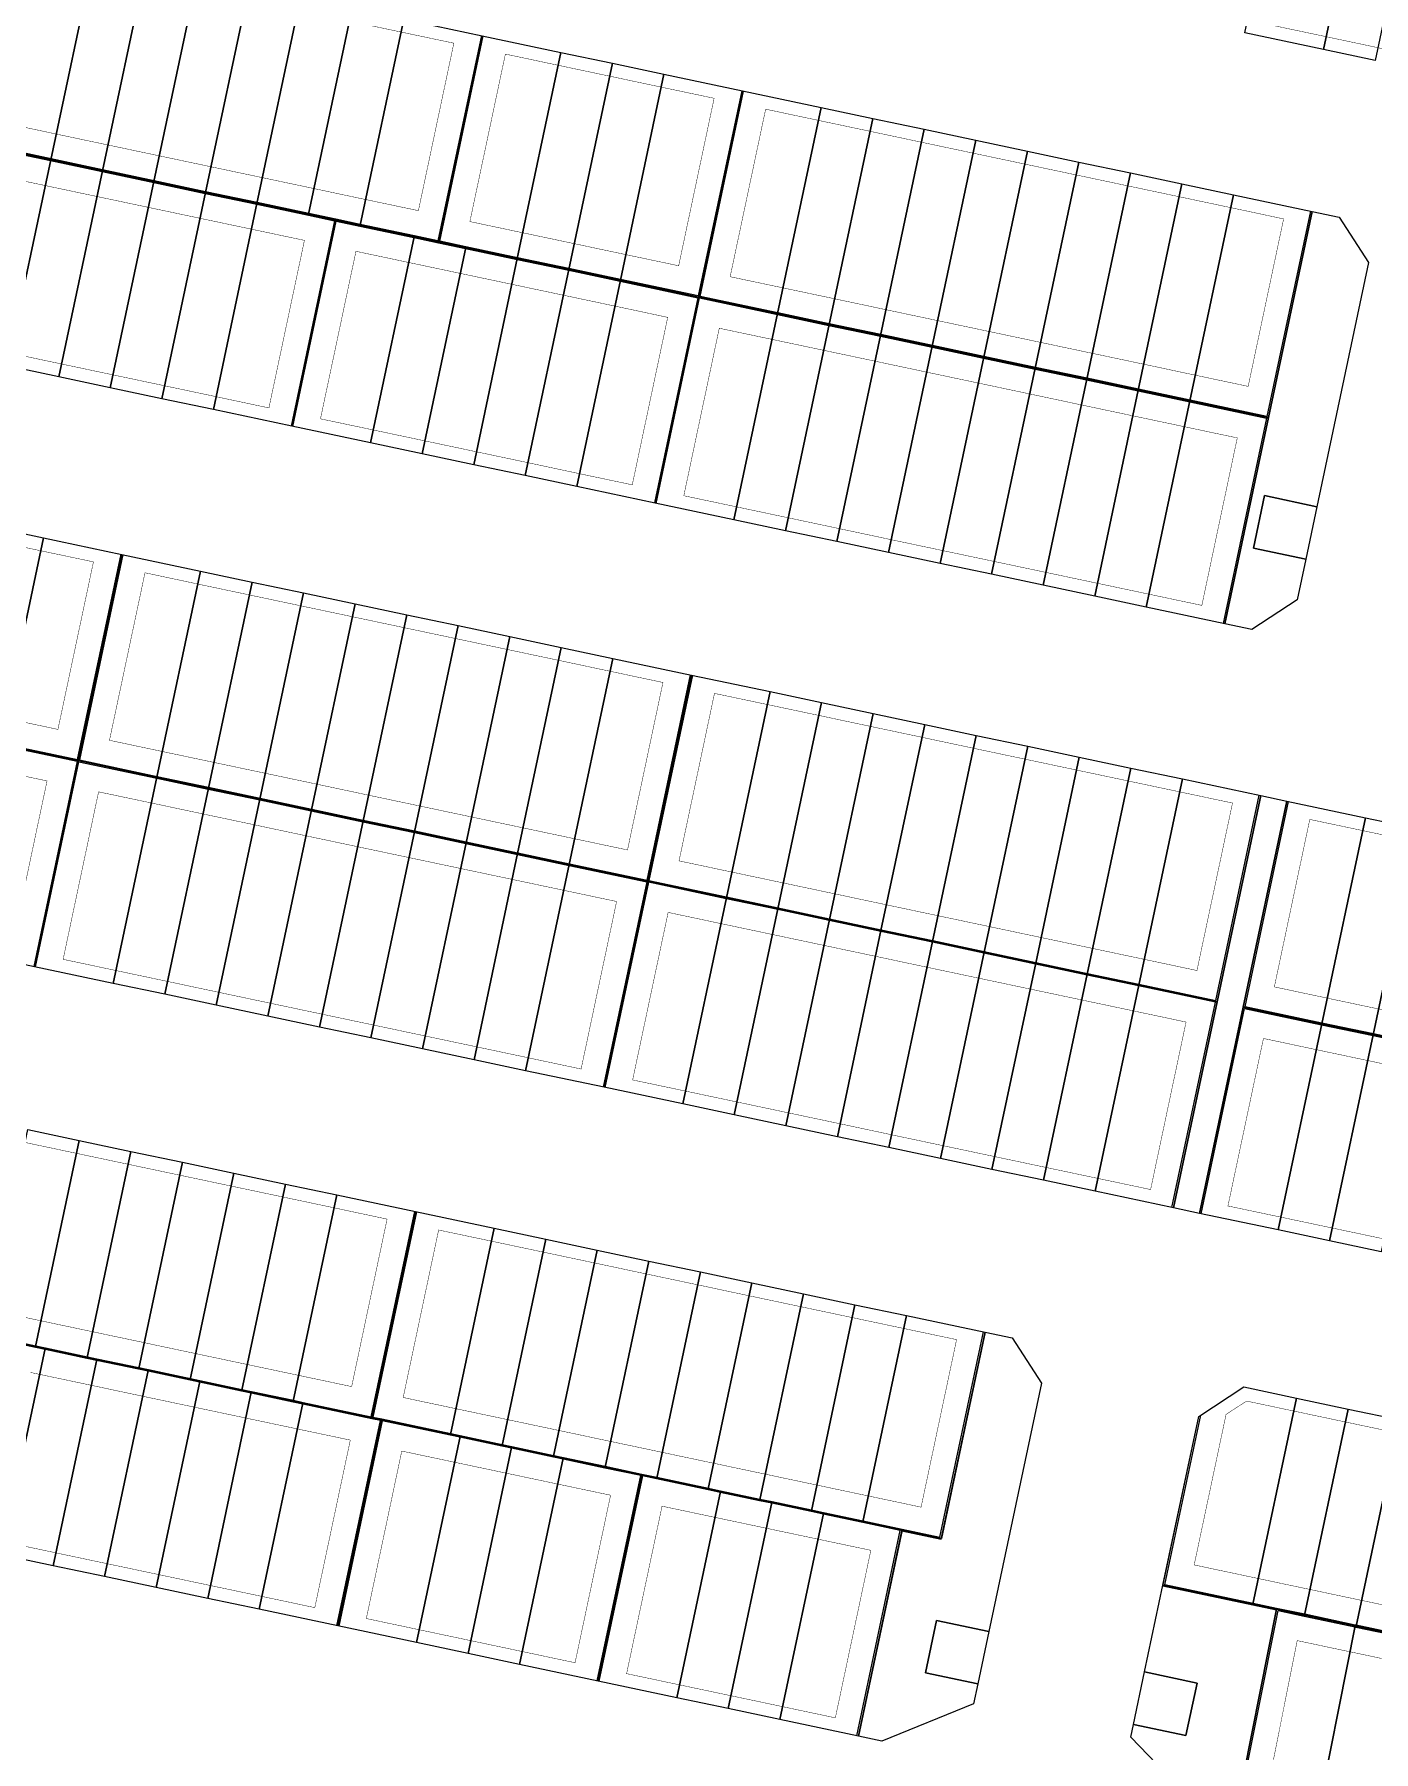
# Model space of a CAD drawing. Header units: centimetres. Extents: x -6122352 to 6876996, y -1694241 to 2592194.
# Drawn here: x 1697102 to 1849635, y -529775 to -334182 of the extents above; entities that cross this region are included whole.
import ezdxf

# ---------------------------------------------------------------- set-up
doc = ezdxf.new("R2010")
doc.units = ezdxf.units.CM
doc.header["$MEASUREMENT"] = 0
doc.linetypes.add('XR-AR-END-SETTING OUT PLAN$0$23261-XR-AR-SI-GF$0$HIDDEN', pattern=[0.375, 0.25, -0.125])
for name, color, linetype, lineweight, true_color in [('08-Compound Wall-2', 6, 'Continuous', 25, 0xff00ff), ('23585-XR-AR-DAMAC PLOT LIMITS$0$1-End units', 7, 'Continuous', 5, 0xf8991e), ('23585-XR-AR-DAMAC PLOT LIMITS$0$1-Open Space', 7, 'Continuous', 5, 0x90cf5a), ('23585-XR-AR-DAMAC PLOT LIMITS$0$1-Utility', 7, 'Continuous', 5, 0x8db1ff)]:
    doc.layers.add(name, color=color, linetype=linetype, lineweight=lineweight, true_color=true_color)
doc.layers.add('23585-XR-AR-BOUNDARY WALLS AND SETBACKS$0$setback', color=7, linetype='XR-AR-END-SETTING OUT PLAN$0$23261-XR-AR-SI-GF$0$HIDDEN')
doc.layers.add('@MI-REF LAYER', color=7, linetype='Continuous')
doc.layers.add('23585-XR-AR-DAMAC PLOT LIMITS$0$1-Mid units', color=41, linetype='Continuous', lineweight=5)
doc.layers.add('A-ANNO-TEXT', color=3, linetype='Continuous', lineweight=25)

# ---------------------------------------------------------------- blocks, each defined once
blk = doc.blocks.new('23585-XR-AR-BOUNDARY WALLS AND SETBACKS')
at = {"layer": '08-Compound Wall-2'}
for points in [[(497897.42, 2770016.17), (497911.32, 2769996.73), (497904.04, 2769991.52), (497899.16, 2769988.04), (497894.28, 2769984.55), (497889.4, 2769981.06), (497884.51, 2769977.57), (497879.63, 2769974.08), (497874.75, 2769970.59), (497869.87, 2769967.1), (497864.99, 2769963.61), (497857.63, 2769958.35), (497843.73, 2769977.79)], [(497897.58, 2770016.29), (497911.54, 2769996.76)], [(497871.64, 2769938.74), (497857.74, 2769958.19), (497865.11, 2769963.45), (497869.99, 2769966.94), (497874.87, 2769970.43), (497879.75, 2769973.92), (497884.63, 2769977.41), (497889.51, 2769980.89), (497894.39, 2769984.38), (497899.27, 2769987.87), (497904.16, 2769991.36), (497911.44, 2769996.57), (497925.34, 2769977.12)], [(497911.54, 2769996.76), (497925.5, 2769977.24)], [(497969.3, 2769986.96), (497983.62, 2769966.92), (497976.26, 2769961.65), (497971.38, 2769958.16), (497966.5, 2769954.67), (497959.22, 2769949.47), (497945.32, 2769968.91)], [(497843.57, 2769977.68), (497857.46, 2769958.23), (497850.1, 2769952.97), (497845.22, 2769949.48), (497840.34, 2769945.99), (497835.46, 2769942.5), (497832.98, 2769940.73), (497819.08, 2769960.17)], [(497959.11, 2769949.27), (497945.15, 2769968.8)], [(497888.86, 2769928.56), (497902.76, 2769909.11), (497910.12, 2769914.37), (497915, 2769917.86), (497919.88, 2769921.35), (497924.76, 2769924.84), (497929.64, 2769928.33), (497934.52, 2769931.82), (497939.41, 2769935.31), (497944.29, 2769938.8), (497949.17, 2769942.29), (497956.45, 2769947.49), (497942.55, 2769966.94)], [(497970.63, 2769928), (497956.67, 2769947.53), (497942.71, 2769967.05)], [(497973.23, 2769929.86), (497959.33, 2769949.31), (497966.61, 2769954.51), (497971.5, 2769958), (497976.38, 2769961.49), (497983.74, 2769966.75), (497997.64, 2769947.31)], [(497818.92, 2769960.06), (497832.81, 2769940.61), (497830.58, 2769939.01), (497825.45, 2769935.35), (497823.13, 2769933.69), (497820.57, 2769931.86), (497815.69, 2769928.37), (497810.81, 2769924.88), (497805.93, 2769921.39), (497801.05, 2769917.9), (497796.17, 2769914.42), (497791.28, 2769910.93), (497788.88, 2769909.21), (497774.98, 2769928.65)], [(497837.23, 2769914.15), (497823.33, 2769933.59), (497825.57, 2769935.19), (497830.69, 2769938.85), (497833.01, 2769940.51), (497835.58, 2769942.34), (497840.46, 2769945.83), (497845.34, 2769949.32), (497850.22, 2769952.81), (497857.58, 2769958.07), (497871.48, 2769938.63)], [(497973.07, 2769929.75), (497959.11, 2769949.27)], [(497970.46, 2769927.89), (497956.57, 2769947.33), (497949.28, 2769942.12), (497944.4, 2769938.64), (497939.52, 2769935.15), (497934.64, 2769931.66), (497929.76, 2769928.17), (497924.88, 2769924.68), (497920, 2769921.19), (497915.12, 2769917.7), (497910.24, 2769914.21), (497902.87, 2769908.95), (497916.77, 2769889.5)], [(497793.14, 2769882.63), (497779.24, 2769902.07), (497786.52, 2769907.27), (497788.84, 2769908.93), (497791.4, 2769910.76), (497796.28, 2769914.25), (497801.16, 2769917.74), (497806.04, 2769921.23), (497810.93, 2769924.72), (497815.81, 2769928.21), (497820.69, 2769931.7), (497823.17, 2769933.47), (497837.07, 2769914.03)], [(497834.92, 2769890), (497848.82, 2769870.56), (497856.18, 2769875.82), (497861.06, 2769879.31), (497865.94, 2769882.8), (497870.83, 2769886.29), (497875.71, 2769889.78), (497880.59, 2769893.26), (497885.47, 2769896.75), (497890.35, 2769900.24), (497895.23, 2769903.73), (497902.59, 2769908.99), (497888.7, 2769928.44)], [(498026.45, 2769886.41), (498012.31, 2769905.68), (498010.08, 2769904.09), (498001.56, 2769897.99), (497990.07, 2769914.06)], [(497862.83, 2769850.95), (497848.94, 2769870.39), (497856.3, 2769875.66), (497861.18, 2769879.15), (497866.06, 2769882.63), (497870.94, 2769886.12), (497875.82, 2769889.61), (497880.7, 2769893.1), (497885.59, 2769896.59), (497890.47, 2769900.08), (497895.35, 2769903.57), (497902.71, 2769908.83), (497916.61, 2769889.39)], [(497912.71, 2769864.11), (497926.61, 2769844.66), (497927.43, 2769845.25), (497933.97, 2769849.93), (497934.87, 2769850.57), (497938.85, 2769853.41), (497939.75, 2769854.06), (497943.73, 2769856.9), (497944.64, 2769857.55), (497948.61, 2769860.39), (497952.08, 2769862.87), (497953.49, 2769863.88), (497958.37, 2769867.37), (497959.52, 2769868.19), (497963.26, 2769870.86), (497964.4, 2769871.68), (497968.14, 2769874.35), (497969.29, 2769875.17), (497973.02, 2769877.84), (497976.73, 2769880.49), (497980.3, 2769883.04), (497966.4, 2769902.49)], [(497990.75, 2769860.89), (497976.85, 2769880.33), (497980.58, 2769883), (497966.56, 2769902.6)], [(497800.59, 2769865.46), (497814.49, 2769846.02), (497816.89, 2769847.73), (497821.77, 2769851.22), (497826.65, 2769854.71), (497831.53, 2769858.2), (497836.41, 2769861.69), (497841.29, 2769865.18), (497848.66, 2769870.44), (497834.76, 2769889.88)], [(497990.58, 2769860.77), (497976.68, 2769880.21), (497973.13, 2769877.68), (497969.4, 2769875.01), (497968.25, 2769874.19), (497964.52, 2769871.52), (497963.37, 2769870.7), (497959.64, 2769868.03), (497958.49, 2769867.21), (497953.61, 2769863.72), (497952.28, 2769862.77), (497966.18, 2769843.32)], [(497808.97, 2769812.45), (497795.07, 2769831.89), (497802.36, 2769837.1), (497807.24, 2769840.59), (497812.12, 2769844.08), (497814.44, 2769845.74), (497817, 2769847.57), (497821.89, 2769851.06), (497826.77, 2769854.55), (497831.65, 2769858.04), (497836.53, 2769861.53), (497841.41, 2769865.01), (497848.77, 2769870.28), (497862.67, 2769850.83)], [(497858.77, 2769825.55), (497872.67, 2769806.11), (497873.49, 2769806.7), (497880.03, 2769811.37), (497880.94, 2769812.02), (497884.91, 2769814.86), (497885.82, 2769815.51), (497889.79, 2769818.35), (497890.7, 2769819), (497894.67, 2769821.84), (497895.58, 2769822.49), (497899.56, 2769825.33), (497900.46, 2769825.97), (497904.44, 2769828.82), (497905.34, 2769829.46), (497909.32, 2769832.31), (497910.22, 2769832.95), (497914.2, 2769835.79), (497915.1, 2769836.44), (497919.08, 2769839.28), (497919.99, 2769839.93), (497926.44, 2769844.55), (497912.54, 2769863.99)], [(497966.01, 2769843.21), (497952.11, 2769862.65), (497948.73, 2769860.23), (497944.75, 2769857.39), (497943.85, 2769856.74), (497939.87, 2769853.9), (497938.97, 2769853.25), (497934.99, 2769850.41), (497934.08, 2769849.76), (497927.63, 2769845.15), (497941.53, 2769825.7)], [(497941.36, 2769825.59), (497927.46, 2769845.03), (497926.64, 2769844.44), (497920.1, 2769839.77), (497919.2, 2769839.12), (497915.22, 2769836.28), (497914.32, 2769835.63), (497910.34, 2769832.79), (497909.43, 2769832.14), (497905.46, 2769829.3), (497904.55, 2769828.65), (497900.58, 2769825.81), (497899.67, 2769825.16), (497895.7, 2769822.32), (497894.79, 2769821.68), (497890.82, 2769818.83), (497889.91, 2769818.19), (497885.93, 2769815.34), (497885.03, 2769814.7), (497881.05, 2769811.85), (497880.15, 2769811.21), (497873.69, 2769806.59), (497887.59, 2769787.15)]]:
    blk.add_lwpolyline(points, dxfattribs=at)
for points in [[(498022.68, 2769943.88), (498039.1, 2769926.51), (498038.92, 2769926.35, -0.01182), (498034.46, 2769922.34, -0.012747), (498029.44, 2769918.27, -0.005821), (498027.08, 2769916.49, -0.003128), (498025.79, 2769915.56), (498024.61, 2769914.72), (498019.73, 2769911.23), (498019.64, 2769911.16), (498014.84, 2769907.74), (498012.19, 2769905.84), (498009.96, 2769904.25), (498001.6, 2769898.27), (497990.12, 2769914.34)], [(498026.61, 2769886.53), (498012.47, 2769905.8), (498014.96, 2769907.57), (498019.76, 2769911), (498019.84, 2769911.06), (498024.72, 2769914.55), (498025.91, 2769915.4, 0.002931), (498027.12, 2769916.27), (498041.25, 2769897)]]:
    blk.add_lwpolyline(points, format="xyb", dxfattribs=at)
at = {"layer": '23585-XR-AR-BOUNDARY WALLS AND SETBACKS$0$setback', "ltscale": 40, "const_width": 0.05}
for points in [[(497915.66, 2770079.74), (497928.05, 2770062.41), (497923.05, 2770058.83), (497918.17, 2770055.34), (497913.29, 2770051.85), (497908.4, 2770048.36), (497903.52, 2770044.87), (497898.64, 2770041.38), (497893.76, 2770037.89), (497888.88, 2770034.4), (497884, 2770030.92), (497879, 2770027.34)], [(497908.72, 2769804.1), (497913.61, 2769807.59), (497918.49, 2769811.08), (497923.37, 2769814.57), (497928.25, 2769818.06), (497933.13, 2769821.55), (497938.13, 2769825.12), (497926.79, 2769840.99), (497921.79, 2769837.41), (497920.88, 2769836.76), (497916.91, 2769833.92), (497916, 2769833.27), (497912.03, 2769830.43), (497911.12, 2769829.78), (497907.15, 2769826.94), (497906.24, 2769826.29), (497902.26, 2769823.45), (497901.36, 2769822.81), (497897.38, 2769819.96), (497896.48, 2769819.32)]]:
    blk.add_lwpolyline(points, dxfattribs=at)
for points in [[(497846.96, 2769978.26), (497851.96, 2769981.83), (497856.84, 2769985.32), (497861.73, 2769988.81), (497866.61, 2769992.3), (497871.49, 2769995.79), (497876.37, 2769999.28), (497881.25, 2770002.77), (497886.13, 2770006.26), (497891.01, 2770009.75), (497896.02, 2770013.32), (497907.36, 2769997.46), (497902.35, 2769993.88), (497897.47, 2769990.4), (497892.59, 2769986.91), (497887.71, 2769983.42), (497882.83, 2769979.93), (497877.95, 2769976.44), (497873.07, 2769972.95), (497868.18, 2769969.46), (497863.3, 2769965.97), (497858.3, 2769962.39)], [(497922.19, 2769976.72), (497917.18, 2769973.14), (497912.3, 2769969.65), (497907.42, 2769966.16), (497902.54, 2769962.67), (497897.66, 2769959.18), (497892.78, 2769955.69), (497887.9, 2769952.21), (497883.01, 2769948.72), (497878.13, 2769945.23), (497873.13, 2769941.65), (497861.79, 2769957.51), (497866.79, 2769961.09), (497871.67, 2769964.58), (497876.55, 2769968.07), (497881.44, 2769971.56), (497886.32, 2769975.05), (497891.2, 2769978.54), (497896.08, 2769982.02), (497900.96, 2769985.51), (497905.84, 2769989), (497910.85, 2769992.58)], [(497822.31, 2769960.64), (497827.31, 2769964.21), (497832.19, 2769967.7), (497837.08, 2769971.19), (497842.08, 2769974.77), (497853.42, 2769958.91), (497848.42, 2769955.33), (497843.53, 2769951.84), (497838.65, 2769948.35), (497833.77, 2769944.86), (497833.65, 2769944.77)], [(497974.64, 2769932.71), (497963.3, 2769948.58), (497968.3, 2769952.15), (497973.18, 2769955.64), (497978.06, 2769959.13), (497983.07, 2769962.71), (497994.41, 2769946.84), (497989.4, 2769943.27), (497984.52, 2769939.78), (497979.64, 2769936.29)], [(497838.72, 2769917.05), (497827.38, 2769932.92), (497832.38, 2769936.49), (497834.7, 2769938.15), (497837.26, 2769939.98), (497842.14, 2769943.47), (497847.02, 2769946.96), (497851.9, 2769950.45), (497856.91, 2769954.02), (497868.25, 2769938.16), (497863.25, 2769934.58), (497858.36, 2769931.1), (497853.48, 2769927.61), (497848.6, 2769924.12), (497843.72, 2769920.63)], [(497967.31, 2769927.48), (497955.97, 2769943.34), (497950.97, 2769939.77), (497946.09, 2769936.28), (497941.21, 2769932.79), (497936.33, 2769929.3), (497931.45, 2769925.81), (497926.56, 2769922.32), (497921.68, 2769918.83), (497916.8, 2769915.34), (497911.92, 2769911.85), (497906.92, 2769908.28), (497918.26, 2769892.41), (497923.26, 2769895.99), (497928.14, 2769899.48), (497933.02, 2769902.97), (497937.9, 2769906.46), (497942.79, 2769909.94), (497947.67, 2769913.43), (497952.55, 2769916.92), (497957.43, 2769920.41), (497962.31, 2769923.9)], [(497794.54, 2769885.48), (497783.2, 2769901.34), (497788.21, 2769904.91), (497790.52, 2769906.57), (497793.09, 2769908.4), (497797.97, 2769911.89), (497802.85, 2769915.38), (497807.73, 2769918.87), (497812.61, 2769922.36), (497817.49, 2769925.85), (497822.37, 2769929.34), (497822.5, 2769929.43), (497833.84, 2769913.56), (497828.83, 2769909.99), (497823.95, 2769906.5), (497819.07, 2769903.01), (497814.19, 2769899.52), (497809.31, 2769896.03), (497804.43, 2769892.54), (497799.55, 2769889.05)], [(498028, 2769889.36), (498016.47, 2769905.09), (498016.65, 2769905.22), (498021.44, 2769908.64), (498021.53, 2769908.71), (498026.41, 2769912.19), (498026.48, 2769912.24), (498038.01, 2769896.52), (498033.03, 2769892.95)], [(497913.38, 2769888.92), (497908.37, 2769885.35), (497903.49, 2769881.86), (497898.61, 2769878.37), (497893.73, 2769874.88), (497888.85, 2769871.39), (497883.97, 2769867.9), (497879.09, 2769864.41), (497874.2, 2769860.92), (497869.32, 2769857.43), (497864.32, 2769853.86), (497852.98, 2769869.72), (497857.98, 2769873.3), (497862.87, 2769876.79), (497867.75, 2769880.28), (497872.63, 2769883.76), (497877.51, 2769887.25), (497882.39, 2769890.74), (497887.27, 2769894.23), (497892.15, 2769897.72), (497897.03, 2769901.21), (497902.04, 2769904.79)], [(497803.74, 2769865.87), (497815.08, 2769850), (497815.2, 2769850.09), (497820.08, 2769853.58), (497824.96, 2769857.07), (497829.85, 2769860.56), (497834.73, 2769864.05), (497839.61, 2769867.54), (497844.61, 2769871.11), (497833.27, 2769886.98), (497828.27, 2769883.4), (497823.39, 2769879.91), (497818.51, 2769876.42), (497813.63, 2769872.93), (497808.74, 2769869.44)], [(497987.43, 2769860.36), (497976.09, 2769876.23), (497974.82, 2769875.32), (497971.09, 2769872.65), (497969.94, 2769871.83), (497966.21, 2769869.16), (497965.06, 2769868.34), (497961.33, 2769865.67), (497960.18, 2769864.85), (497956.32, 2769862.09), (497967.66, 2769846.23), (497972.67, 2769849.81), (497977.55, 2769853.3), (497982.43, 2769856.79)], [(497810.38, 2769815.3), (497799.04, 2769831.16), (497804.05, 2769834.74), (497808.93, 2769838.23), (497813.81, 2769841.72), (497816.13, 2769843.38), (497818.69, 2769845.21), (497823.57, 2769848.7), (497828.45, 2769852.19), (497833.33, 2769855.68), (497838.22, 2769859.17), (497843.1, 2769862.66), (497848.1, 2769866.23), (497859.44, 2769850.37), (497854.44, 2769846.79), (497849.55, 2769843.3), (497844.67, 2769839.81), (497839.79, 2769836.32), (497834.91, 2769832.83), (497830.03, 2769829.35), (497825.15, 2769825.86), (497820.27, 2769822.37), (497815.39, 2769818.88)], [(497943.01, 2769828.61), (497948.02, 2769832.19), (497952.9, 2769835.68), (497957.78, 2769839.17), (497962.78, 2769842.74), (497951.44, 2769858.61), (497950.41, 2769857.87), (497946.44, 2769855.03), (497945.53, 2769854.38), (497941.56, 2769851.54), (497940.65, 2769850.89), (497936.68, 2769848.05), (497935.77, 2769847.4), (497931.67, 2769844.47)]]:
    blk.add_lwpolyline(points, close=True, dxfattribs=at)
for points in [[(497968.02, 2769983.75), (497979.58, 2769967.59), (497974.57, 2769964.01), (497969.69, 2769960.52), (497964.81, 2769957.03), (497959.81, 2769953.46), (497948.47, 2769969.32), (497953.47, 2769972.9), (497958.35, 2769976.39), (497962.16, 2769979.11, 0.004435), (497963.25, 2769979.9, 0.020279)], [(497892.09, 2769929.02), (497903.43, 2769913.16), (497908.43, 2769916.73), (497913.31, 2769920.22), (497918.19, 2769923.71), (497923.08, 2769927.2, -0.000007), (497923.08, 2769927.2), (497927.96, 2769930.69), (497932.84, 2769934.18), (497937.72, 2769937.67), (497942.6, 2769941.16), (497947.48, 2769944.65), (497952.48, 2769948.22), (497941.15, 2769964.09), (497936.14, 2769960.51), (497931.26, 2769957.02), (497926.38, 2769953.53), (497921.5, 2769950.04), (497916.62, 2769946.55), (497911.74, 2769943.07), (497906.86, 2769939.58), (497901.97, 2769936.09), (497897.09, 2769932.6)], [(497778.14, 2769929.06), (497783.14, 2769932.64), (497788.02, 2769936.13), (497792.9, 2769939.62), (497797.78, 2769943.1), (497802.66, 2769946.59), (497807.54, 2769950.08), (497812.43, 2769953.57, 0.000007), (497812.43, 2769953.57), (497817.43, 2769957.15), (497828.77, 2769941.29), (497823.77, 2769937.71), (497821.45, 2769936.05), (497818.88, 2769934.22), (497814, 2769930.73), (497809.12, 2769927.24), (497804.24, 2769923.75), (497799.36, 2769920.26), (497794.48, 2769916.77), (497789.6, 2769913.29), (497789.48, 2769913.2)], [(498021.57, 2769940.83), (498034.98, 2769926.66, -0.006443), (498032.57, 2769924.55, -0.012747), (498027.67, 2769920.57, -0.005821), (498025.36, 2769918.83, -0.003128), (498024.11, 2769917.92), (498022.92, 2769917.07), (498018.04, 2769913.59), (498017.95, 2769913.52), (498013.16, 2769910.1), (498010.51, 2769908.2), (498008.28, 2769906.61), (498002.19, 2769902.26), (497992, 2769916.52), (497992.46, 2769919.27), (497996.94, 2769922.47), (498001.82, 2769925.96), (498006.7, 2769929.45), (498011.58, 2769932.94), (498012.77, 2769933.79, 0.011043), (498016.46, 2769936.55, 0.015969)], [(497838.15, 2769890.47), (497849.49, 2769874.6), (497854.5, 2769878.18), (497859.38, 2769881.67), (497864.26, 2769885.16), (497869.14, 2769888.65), (497874.02, 2769892.13), (497878.9, 2769895.62, -0.000005), (497878.9, 2769895.62), (497883.78, 2769899.11), (497888.66, 2769902.6), (497893.54, 2769906.09), (497898.55, 2769909.67), (497887.21, 2769925.53), (497882.21, 2769921.96), (497877.32, 2769918.47), (497872.44, 2769914.98), (497867.56, 2769911.49), (497862.68, 2769908), (497857.8, 2769904.51), (497852.92, 2769901.02), (497848.04, 2769897.53), (497843.16, 2769894.04)], [(497915.94, 2769864.57), (497927.28, 2769848.71), (497932.28, 2769852.28), (497933.19, 2769852.93), (497937.16, 2769855.77), (497938.07, 2769856.42), (497942.04, 2769859.26), (497942.95, 2769859.91), (497946.93, 2769862.75, -0.000006), (497946.93, 2769862.75), (497950.39, 2769865.23), (497951.81, 2769866.24), (497956.69, 2769869.73), (497957.84, 2769870.55), (497961.57, 2769873.22), (497962.72, 2769874.04), (497966.45, 2769876.71), (497967.6, 2769877.53), (497971.33, 2769880.2), (497975.04, 2769882.85), (497976.33, 2769883.77), (497964.99, 2769899.64), (497959.99, 2769896.06), (497955.11, 2769892.57), (497950.23, 2769889.08), (497945.35, 2769885.59), (497940.47, 2769882.11), (497935.59, 2769878.62), (497930.7, 2769875.13), (497925.82, 2769871.64), (497920.94, 2769868.15)]]:
    blk.add_lwpolyline(points, format="xyb", close=True, dxfattribs=at)
blk.add_lwpolyline([(497889.01, 2769821.36), (497892.99, 2769824.2), (497893.89, 2769824.84), (497897.87, 2769827.69, -0.000006), (497897.87, 2769827.69), (497898.77, 2769828.33), (497902.75, 2769831.18), (497903.66, 2769831.82), (497907.63, 2769834.66), (497908.54, 2769835.31), (497912.51, 2769838.15), (497913.42, 2769838.8), (497917.39, 2769841.64), (497918.3, 2769842.29), (497922.4, 2769845.22), (497911.06, 2769861.08), (497906.05, 2769857.51), (497901.17, 2769854.02), (497896.29, 2769850.53), (497891.41, 2769847.04), (497886.53, 2769843.55), (497881.65, 2769840.06), (497876.77, 2769836.57)], format="xyb", dxfattribs=at)
blk = doc.blocks.new('A$C9d9485f6')
at = {"layer": 'A-ANNO-TEXT', "rotation": 312.4881850805905}
blk.add_blockref('23585-XR-AR-BOUNDARY WALLS AND SETBACKS', (-2377088.53, -1504219.25), dxfattribs=at)
blk = doc.blocks.new('23585-XR-AR-DAMAC PLOT LIMITS')
at = {"layer": '23585-XR-AR-DAMAC PLOT LIMITS$0$1-End units', "color": 251, "true_color": 0x636466}
for points in [[(497884.87, 2770029.7), (497877.43, 2770024.37), (497863.47, 2770043.9), (497863.67, 2770044.04), (497868.55, 2770047.53), (497870.92, 2770049.22)], [(497897.59, 2770016.29), (497911.54, 2769996.76), (497904.1, 2769991.44), (497890.14, 2770010.97)], [(497911.54, 2769996.76), (497925.5, 2769977.24), (497918.06, 2769971.92), (497904.1, 2769991.44)], [(497851.09, 2769983.05), (497865.05, 2769963.53), (497857.61, 2769958.21), (497843.65, 2769977.73)], [(497843.65, 2769977.73), (497857.61, 2769958.21), (497850.16, 2769952.89), (497836.2, 2769972.41)], [(497952.6, 2769974.12), (497966.56, 2769954.59), (497959.11, 2769949.27), (497945.16, 2769968.8)], [(497942.72, 2769967.05), (497956.67, 2769947.53), (497949.23, 2769942.21), (497935.27, 2769961.73)], [(497840.4, 2769945.91), (497835.52, 2769942.42), (497832.96, 2769940.59), (497819, 2769960.11), (497826.44, 2769965.43)], [(497865.05, 2769963.53), (497879.01, 2769944.01), (497871.56, 2769938.69), (497857.61, 2769958.21)], [(497832.96, 2769940.59), (497830.64, 2769938.93), (497825.51, 2769935.27), (497811.55, 2769954.79), (497819, 2769960.11)], [(497857.61, 2769958.21), (497871.56, 2769938.69), (497864.12, 2769933.36), (497850.16, 2769952.89)], [(497966.56, 2769954.59), (497980.51, 2769935.07), (497973.07, 2769929.75), (497959.11, 2769949.27)], [(497956.67, 2769947.53), (497970.63, 2769928), (497963.18, 2769922.68), (497949.23, 2769942.21)], [(497844.59, 2769919.41), (497837.15, 2769914.09), (497823.19, 2769933.61), (497825.51, 2769935.27), (497830.64, 2769938.93)], [(497796.22, 2769914.33), (497791.34, 2769910.84), (497788.78, 2769909.01), (497774.82, 2769928.54), (497782.27, 2769933.86)], [(497837.15, 2769914.09), (497829.71, 2769908.77), (497815.75, 2769928.29), (497820.63, 2769931.78), (497823.19, 2769933.61)], [(497896.22, 2769933.82), (497910.18, 2769914.29), (497902.73, 2769908.97), (497888.78, 2769928.5)], [(497888.78, 2769928.5), (497902.73, 2769908.97), (497895.29, 2769903.65), (497881.34, 2769923.18)], [(498010.02, 2769904.17), (498001.5, 2769898.07), (497990.07, 2769914.06), (497991.08, 2769920.13), (497996.07, 2769923.69)], [(497910.18, 2769914.29), (497924.13, 2769894.77), (497916.69, 2769889.45), (497902.73, 2769908.97)], [(498033.9, 2769891.73), (498026.45, 2769886.41), (498012.25, 2769905.76), (498014.9, 2769907.66), (498019.7, 2769911.08)], [(497902.73, 2769908.97), (497916.69, 2769889.45), (497909.25, 2769884.13), (497895.29, 2769903.65)], [(497976.79, 2769880.41), (497973.08, 2769877.76), (497959.12, 2769897.28), (497966.56, 2769902.6), (497980.52, 2769883.08)], [(497842.29, 2769895.26), (497856.24, 2769875.74), (497848.8, 2769870.42), (497834.84, 2769889.94)], [(497834.84, 2769889.94), (497848.8, 2769870.42), (497841.35, 2769865.1), (497827.4, 2769884.62)], [(497990.75, 2769860.89), (497983.3, 2769855.57), (497969.35, 2769875.09), (497973.08, 2769877.76), (497976.79, 2769880.41)], [(497856.24, 2769875.74), (497870.2, 2769856.21), (497862.75, 2769850.89), (497848.8, 2769870.42)], [(497848.8, 2769870.42), (497862.75, 2769850.89), (497855.31, 2769845.57), (497841.35, 2769865.1)], [(497934.03, 2769849.84), (497927.49, 2769845.17), (497926.58, 2769844.52), (497912.63, 2769864.05), (497920.07, 2769869.37)], [(497973.54, 2769848.59), (497966.1, 2769843.27), (497952.14, 2769862.79), (497953.55, 2769863.8), (497958.43, 2769867.29), (497959.58, 2769868.11)], [(497926.58, 2769844.52), (497920.05, 2769839.85), (497919.14, 2769839.2), (497905.18, 2769858.73), (497912.63, 2769864.05)], [(497952.14, 2769862.79), (497966.1, 2769843.27), (497958.65, 2769837.95), (497944.7, 2769857.47), (497948.67, 2769860.31)], [(497948.89, 2769830.97), (497941.45, 2769825.65), (497927.49, 2769845.17), (497934.03, 2769849.84), (497934.93, 2769850.49)], [(497941.45, 2769825.65), (497934, 2769820.33), (497920.05, 2769839.85), (497926.58, 2769844.52), (497927.49, 2769845.17)]]:
    blk.add_lwpolyline(points, close=True, dxfattribs=at)
blk.add_lwpolyline([(498041.34, 2769897.06, -0.003125), (498039.81, 2769895.96), (498033.9, 2769891.73), (498019.7, 2769911.08), (498019.79, 2769911.15), (498024.67, 2769914.63), (498025.85, 2769915.48, 0.003128), (498027.14, 2769916.41)], format="xyb", close=True, dxfattribs=at)
at = {"layer": '23585-XR-AR-DAMAC PLOT LIMITS$0$1-Mid units', "color": 251, "true_color": 0x636466}
for points in [[(497875.8, 2770052.71), (497889.75, 2770033.18), (497884.87, 2770029.7), (497870.92, 2770049.22)], [(497890.14, 2770010.97), (497904.1, 2769991.44), (497899.22, 2769987.95), (497885.26, 2770007.48)], [(497885.26, 2770007.48), (497899.22, 2769987.95), (497894.34, 2769984.47), (497880.38, 2770003.99)], [(497880.38, 2770003.99), (497894.34, 2769984.47), (497889.46, 2769980.98), (497875.5, 2770000.5)], [(497875.5, 2770000.5), (497889.46, 2769980.98), (497884.57, 2769977.49), (497870.62, 2769997.01)], [(497870.62, 2769997.01), (497884.57, 2769977.49), (497879.69, 2769974), (497865.74, 2769993.52)], [(497865.74, 2769993.52), (497879.69, 2769974), (497874.81, 2769970.51), (497860.85, 2769990.03)], [(497860.85, 2769990.03), (497874.81, 2769970.51), (497869.93, 2769967.02), (497855.97, 2769986.54)], [(497904.1, 2769991.44), (497918.06, 2769971.92), (497913.18, 2769968.43), (497899.22, 2769987.95)], [(497899.22, 2769987.95), (497913.18, 2769968.43), (497908.29, 2769964.94), (497894.34, 2769984.47)], [(497855.97, 2769986.54), (497869.93, 2769967.02), (497865.05, 2769963.53), (497851.09, 2769983.05)], [(497894.34, 2769984.47), (497908.29, 2769964.94), (497903.41, 2769961.45), (497889.46, 2769980.98)], [(497889.46, 2769980.98), (497903.41, 2769961.45), (497898.53, 2769957.96), (497884.57, 2769977.49)], [(497884.57, 2769977.49), (497898.53, 2769957.96), (497893.65, 2769954.47), (497879.69, 2769974)], [(497957.48, 2769977.61), (497971.44, 2769958.08), (497966.56, 2769954.59), (497952.6, 2769974.12)], [(497836.2, 2769972.41), (497850.16, 2769952.89), (497845.28, 2769949.4), (497831.32, 2769968.92)], [(497879.69, 2769974), (497893.65, 2769954.47), (497888.77, 2769950.98), (497874.81, 2769970.51)], [(497874.81, 2769970.51), (497888.77, 2769950.98), (497883.89, 2769947.5), (497869.93, 2769967.02)], [(497831.32, 2769968.92), (497845.28, 2769949.4), (497840.4, 2769945.91), (497826.44, 2769965.43)], [(497869.93, 2769967.02), (497883.89, 2769947.5), (497879.01, 2769944.01), (497865.05, 2769963.53)], [(497935.27, 2769961.73), (497949.23, 2769942.21), (497944.35, 2769938.72), (497930.39, 2769958.24)], [(497976.32, 2769961.57), (497990.28, 2769942.05), (497985.4, 2769938.56), (497971.44, 2769958.08)], [(497930.39, 2769958.24), (497944.35, 2769938.72), (497939.47, 2769935.23), (497925.51, 2769954.75)], [(497971.44, 2769958.08), (497985.4, 2769938.56), (497980.51, 2769935.07), (497966.56, 2769954.59)], [(497825.51, 2769935.27), (497823.19, 2769933.61), (497820.63, 2769931.78), (497806.67, 2769951.3), (497811.55, 2769954.79)], [(497925.51, 2769954.75), (497939.47, 2769935.23), (497934.58, 2769931.74), (497920.63, 2769951.26)], [(497850.16, 2769952.89), (497864.12, 2769933.36), (497859.24, 2769929.88), (497845.28, 2769949.4)], [(497806.67, 2769951.3), (497820.63, 2769931.78), (497815.75, 2769928.29), (497801.79, 2769947.81)], [(497920.63, 2769951.26), (497934.58, 2769931.74), (497929.7, 2769928.25), (497915.75, 2769947.77)], [(497845.28, 2769949.4), (497859.24, 2769929.88), (497854.36, 2769926.39), (497840.4, 2769945.91)], [(497801.79, 2769947.81), (497815.75, 2769928.29), (497810.87, 2769924.8), (497796.91, 2769944.33)], [(497915.75, 2769947.77), (497929.7, 2769928.25), (497924.82, 2769924.76), (497910.87, 2769944.29)], [(497840.4, 2769945.91), (497854.36, 2769926.39), (497849.48, 2769922.9), (497835.52, 2769942.42)], [(497796.91, 2769944.33), (497810.87, 2769924.8), (497805.99, 2769921.31), (497792.03, 2769940.84)], [(497910.87, 2769944.29), (497924.82, 2769924.76), (497919.94, 2769921.27), (497905.99, 2769940.8)], [(497792.03, 2769940.84), (497805.99, 2769921.31), (497801.11, 2769917.82), (497787.15, 2769937.35)], [(497849.48, 2769922.9), (497844.59, 2769919.41), (497830.64, 2769938.93), (497832.96, 2769940.59), (497835.52, 2769942.42)], [(497905.99, 2769940.8), (497919.94, 2769921.27), (497915.06, 2769917.78), (497901.1, 2769937.31)], [(497949.23, 2769942.21), (497963.18, 2769922.68), (497958.3, 2769919.19), (497944.35, 2769938.72)], [(497787.15, 2769937.35), (497801.11, 2769917.82), (497796.22, 2769914.33), (497782.27, 2769933.86)], [(497901.1, 2769937.31), (497915.06, 2769917.78), (497910.18, 2769914.29), (497896.22, 2769933.82)], [(497944.35, 2769938.72), (497958.3, 2769919.19), (497953.42, 2769915.7), (497939.47, 2769935.23)], [(497939.47, 2769935.23), (497953.42, 2769915.7), (497948.54, 2769912.21), (497934.58, 2769931.74)], [(498024.67, 2769914.63), (498019.79, 2769911.15), (498005.83, 2769930.67), (498010.71, 2769934.16)], [(497934.58, 2769931.74), (497948.54, 2769912.21), (497943.66, 2769908.72), (497929.7, 2769928.25)], [(498019.79, 2769911.15), (498019.7, 2769911.08), (498014.9, 2769907.66), (498000.95, 2769927.18), (498005.83, 2769930.67)], [(497815.75, 2769928.29), (497829.71, 2769908.77), (497824.83, 2769905.28), (497810.87, 2769924.8)], [(497929.7, 2769928.25), (497943.66, 2769908.72), (497938.78, 2769905.23), (497924.82, 2769924.76)], [(498014.9, 2769907.66), (498012.25, 2769905.76), (498010.02, 2769904.17), (497996.07, 2769923.69), (498000.95, 2769927.18)], [(497810.87, 2769924.8), (497824.83, 2769905.28), (497819.94, 2769901.79), (497805.99, 2769921.31)], [(497881.34, 2769923.18), (497895.29, 2769903.65), (497890.41, 2769900.16), (497876.45, 2769919.69)], [(497924.82, 2769924.76), (497938.78, 2769905.23), (497933.9, 2769901.75), (497919.94, 2769921.27)], [(497805.99, 2769921.31), (497819.94, 2769901.79), (497815.06, 2769898.3), (497801.11, 2769917.82)], [(497919.94, 2769921.27), (497933.9, 2769901.75), (497929.02, 2769898.26), (497915.06, 2769917.78)], [(497876.45, 2769919.69), (497890.41, 2769900.16), (497885.53, 2769896.67), (497871.57, 2769916.2)], [(497801.11, 2769917.82), (497815.06, 2769898.3), (497810.18, 2769894.81), (497796.22, 2769914.33)], [(497915.06, 2769917.78), (497929.02, 2769898.26), (497924.13, 2769894.77), (497910.18, 2769914.29)], [(497871.57, 2769916.2), (497885.53, 2769896.67), (497880.65, 2769893.18), (497866.69, 2769912.71)], [(497796.22, 2769914.33), (497810.18, 2769894.81), (497805.3, 2769891.32), (497791.34, 2769910.84)], [(497866.69, 2769912.71), (497880.65, 2769893.18), (497875.77, 2769889.69), (497861.81, 2769909.22)], [(497861.81, 2769909.22), (497875.77, 2769889.69), (497870.88, 2769886.21), (497856.93, 2769905.73)], [(497856.93, 2769905.73), (497870.88, 2769886.21), (497866, 2769882.72), (497852.05, 2769902.24)], [(497895.29, 2769903.65), (497909.25, 2769884.13), (497904.37, 2769880.64), (497890.41, 2769900.16)], [(497852.05, 2769902.24), (497866, 2769882.72), (497861.12, 2769879.23), (497847.17, 2769898.75)], [(497890.41, 2769900.16), (497904.37, 2769880.64), (497899.48, 2769877.15), (497885.53, 2769896.67)], [(497847.17, 2769898.75), (497861.12, 2769879.23), (497856.24, 2769875.74), (497842.29, 2769895.26)], [(497885.53, 2769896.67), (497899.48, 2769877.15), (497894.6, 2769873.66), (497880.65, 2769893.18)], [(497973.08, 2769877.76), (497969.35, 2769875.09), (497968.2, 2769874.27), (497954.24, 2769893.79), (497959.12, 2769897.28)], [(497880.65, 2769893.18), (497894.6, 2769873.66), (497889.72, 2769870.17), (497875.77, 2769889.69)], [(497968.2, 2769874.27), (497964.46, 2769871.6), (497963.32, 2769870.78), (497949.36, 2769890.3), (497954.24, 2769893.79)], [(497963.32, 2769870.78), (497959.58, 2769868.11), (497958.43, 2769867.29), (497944.48, 2769886.81), (497949.36, 2769890.3)], [(497875.77, 2769889.69), (497889.72, 2769870.17), (497884.84, 2769866.68), (497870.88, 2769886.21)], [(497870.88, 2769886.21), (497884.84, 2769866.68), (497879.96, 2769863.19), (497866, 2769882.72)], [(497944.48, 2769886.81), (497958.43, 2769867.29), (497953.55, 2769863.8), (497939.6, 2769883.33)], [(497827.4, 2769884.62), (497841.35, 2769865.1), (497836.47, 2769861.61), (497822.52, 2769881.13)], [(497866, 2769882.72), (497879.96, 2769863.19), (497875.08, 2769859.7), (497861.12, 2769879.23)], [(497953.55, 2769863.8), (497952.14, 2769862.79), (497948.67, 2769860.31), (497934.72, 2769879.84), (497939.6, 2769883.33)], [(497861.12, 2769879.23), (497875.08, 2769859.7), (497870.2, 2769856.21), (497856.24, 2769875.74)], [(497948.67, 2769860.31), (497944.7, 2769857.47), (497943.79, 2769856.82), (497929.83, 2769876.35), (497934.72, 2769879.84)], [(497943.79, 2769856.82), (497939.81, 2769853.98), (497938.91, 2769853.33), (497924.95, 2769872.86), (497929.83, 2769876.35)], [(497983.3, 2769855.57), (497978.42, 2769852.08), (497964.46, 2769871.6), (497968.2, 2769874.27), (497969.35, 2769875.09)], [(497938.91, 2769853.33), (497934.93, 2769850.49), (497934.03, 2769849.84), (497920.07, 2769869.37), (497924.95, 2769872.86)], [(497978.42, 2769852.08), (497973.54, 2769848.59), (497959.58, 2769868.11), (497963.32, 2769870.78), (497964.46, 2769871.6)], [(497919.14, 2769839.2), (497915.16, 2769836.36), (497914.26, 2769835.71), (497900.3, 2769855.24), (497905.18, 2769858.73)], [(497944.7, 2769857.47), (497958.65, 2769837.95), (497953.77, 2769834.46), (497939.81, 2769853.98), (497943.79, 2769856.82)], [(497914.26, 2769835.71), (497910.28, 2769832.87), (497909.38, 2769832.22), (497895.42, 2769851.75), (497900.3, 2769855.24)], [(497953.77, 2769834.46), (497948.89, 2769830.97), (497934.93, 2769850.49), (497938.91, 2769853.33), (497939.81, 2769853.98)], [(497909.38, 2769832.22), (497905.4, 2769829.38), (497904.5, 2769828.73), (497890.54, 2769848.26), (497895.42, 2769851.75)], [(497904.5, 2769828.73), (497900.52, 2769825.89), (497899.62, 2769825.25), (497885.66, 2769844.77), (497890.54, 2769848.26)], [(497899.62, 2769825.25), (497895.64, 2769822.4), (497894.73, 2769821.76), (497880.78, 2769841.28), (497885.66, 2769844.77)], [(497894.73, 2769821.76), (497890.76, 2769818.91), (497889.85, 2769818.27), (497875.9, 2769837.79), (497880.78, 2769841.28)], [(497934, 2769820.33), (497929.12, 2769816.84), (497915.16, 2769836.36), (497919.14, 2769839.2), (497920.05, 2769839.85)], [(497929.12, 2769816.84), (497924.24, 2769813.35), (497910.28, 2769832.87), (497914.26, 2769835.71), (497915.16, 2769836.36)], [(497924.24, 2769813.35), (497919.36, 2769809.86), (497905.4, 2769829.38), (497909.38, 2769832.22), (497910.28, 2769832.87)], [(497919.36, 2769809.86), (497914.48, 2769806.37), (497900.52, 2769825.89), (497904.5, 2769828.73), (497905.4, 2769829.38)], [(497914.48, 2769806.37), (497909.6, 2769802.88), (497895.64, 2769822.4), (497899.62, 2769825.25), (497900.52, 2769825.89)], [(497909.6, 2769802.88), (497904.72, 2769799.39), (497890.76, 2769818.91), (497894.73, 2769821.76), (497895.64, 2769822.4)]]:
    blk.add_lwpolyline(points, close=True, dxfattribs=at)
blk.add_lwpolyline([(497976.32, 2769961.57), (497971.44, 2769958.08), (497957.48, 2769977.61), (497961.29, 2769980.33, 0.004435), (497962.36, 2769981.11)], format="xyb", close=True, dxfattribs=at)
at = {"layer": '23585-XR-AR-DAMAC PLOT LIMITS$0$1-Open Space', "color": 251, "true_color": 0x636466}
for points in [[(497929.06, 2769985.13), (497928.05, 2769979.07), (497925.5, 2769977.24), (497911.54, 2769996.76), (497897.59, 2770016.29), (497900.14, 2770018.12), (497906.21, 2770017.11), (497922.75, 2769993.96), (497917.79, 2769990.42), (497921.34, 2769985.46), (497926.3, 2769989)], [(497959.11, 2769949.27), (497973.07, 2769929.75), (497970.63, 2769928), (497956.67, 2769947.53), (497942.72, 2769967.05), (497945.16, 2769968.8)], [(498026.45, 2769886.41), (498023.06, 2769883.99), (498011.79, 2769883.67), (498010.92, 2769884.9), (498015.89, 2769888.45), (498012.34, 2769893.41), (498007.37, 2769889.86), (498001.5, 2769898.07), (498010.02, 2769904.17), (498012.25, 2769905.76)], [(497975.18, 2769903.42), (497992, 2769879.89), (497987.04, 2769876.35), (497990.59, 2769871.39), (497995.55, 2769874.93), (497996.9, 2769873.03), (497992.96, 2769862.47), (497990.75, 2769860.89), (497976.79, 2769880.41), (497980.52, 2769883.08), (497966.56, 2769902.6), (497969.12, 2769904.43)]]:
    blk.add_lwpolyline(points, close=True, dxfattribs=at)
at = {"layer": '23585-XR-AR-DAMAC PLOT LIMITS$0$1-Utility', "color": 251, "true_color": 0x636466}
for points in [[(497917.79, 2769990.42), (497922.75, 2769993.96), (497926.3, 2769989), (497921.34, 2769985.46)], [(498012.34, 2769893.41), (498015.89, 2769888.45), (498010.92, 2769884.9), (498007.37, 2769889.86)], [(497992, 2769879.89), (497995.55, 2769874.93), (497990.59, 2769871.39), (497987.04, 2769876.35)]]:
    blk.add_lwpolyline(points, close=True, dxfattribs=at)
blk = doc.blocks.new('A$Cf093b529')
at = {"layer": 'A-ANNO-TEXT'}
blk.add_blockref('23585-XR-AR-DAMAC PLOT LIMITS', (-495391.99, -2768603.44), dxfattribs=at)

msp = doc.modelspace()

# ---------------------------------------------------------------- block references
at = {"layer": '@MI-REF LAYER', "xscale": 1000, "yscale": 1000, "zscale": 1000}
msp.add_blockref('A$C9d9485f6', (-23958.95046, 48155.57226), dxfattribs=at)
at = {"layer": '@MI-REF LAYER', "xscale": 1000, "yscale": 1000, "zscale": 1000, "rotation": 312.4882903633292}
msp.add_blockref('A$Cf093b529', (-891608.73293, 539022.72011), dxfattribs=at)

doc.saveas('drawing.dxf')
